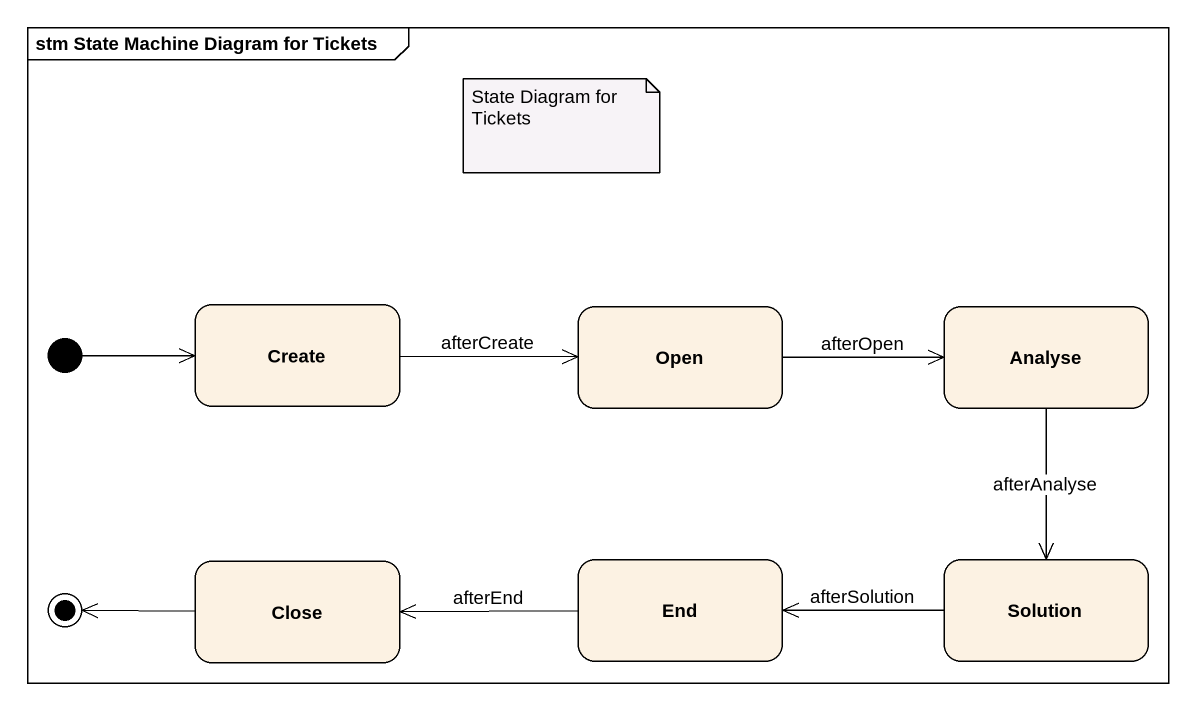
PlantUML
@startuml
mainframe stm State Machine Diagram for Tickets
hide empty description
state "Create" as Create_
state Open
state Analyse
state Close
state "End" as End_
state Solution
[*] -right-> Create_
Create_ -right-> Open : afterCreate
Open -right-> Analyse : afterOpen
Analyse --> Solution : afterAnalyse
End_ -left-> Close : afterEnd
Solution -left-> End_ : afterSolution
Close -left-> [*]
note as N1
  State Diagram for Tickets
end note
@enduml
